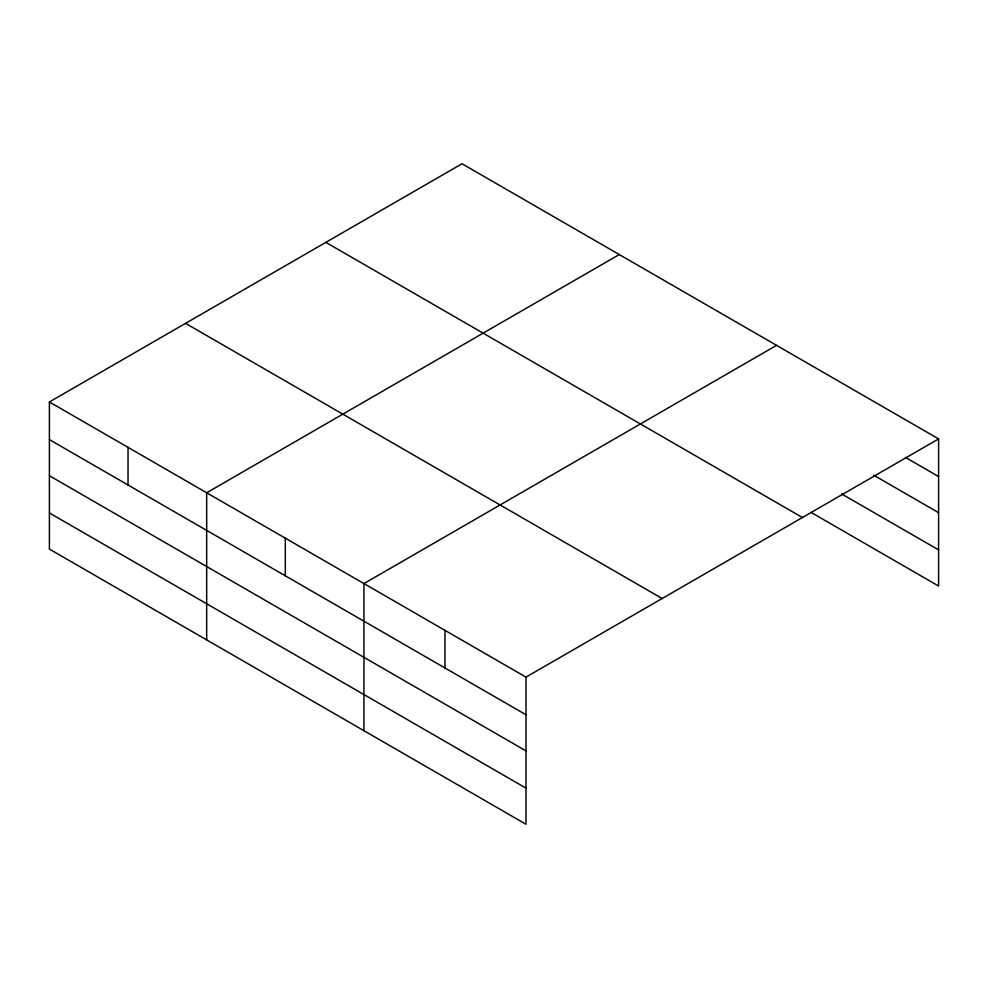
<?xml version="1.0" encoding="UTF-8"?>
<svg xmlns="http://www.w3.org/2000/svg" width="988" height="988" viewBox="0 0 988 988"><rect width="100%" height="100%" fill="white"/><g stroke="black" fill="none" stroke-linecap="round" stroke-linejoin="round"><path stroke-width="1.48" d="M49.4 401.968L525.986 677.126L525.986 824.251L49.4 549.093L49.4 401.968L462.014 163.749L938.6 438.907L938.6 586.032L811.099 512.414M619.291 254.546L206.677 492.765L206.677 639.891M776.556 345.355L363.942 583.575L363.942 730.7M525.986 677.126L938.6 438.907M905.391 457.37L938.6 476.537M873.515 475.092L938.6 512.673M841.64 493.914L938.6 549.896M325.855 242.369L802.441 517.514M185.559 323.36L662.145 598.518M49.4 439.598L525.986 714.756M49.4 475.734L525.986 750.892M49.4 512.957L525.986 788.115M444.971 630.344L444.971 667.974M285.31 538.176L285.31 575.806M128.032 447.366L128.032 484.997"/></g></svg>
